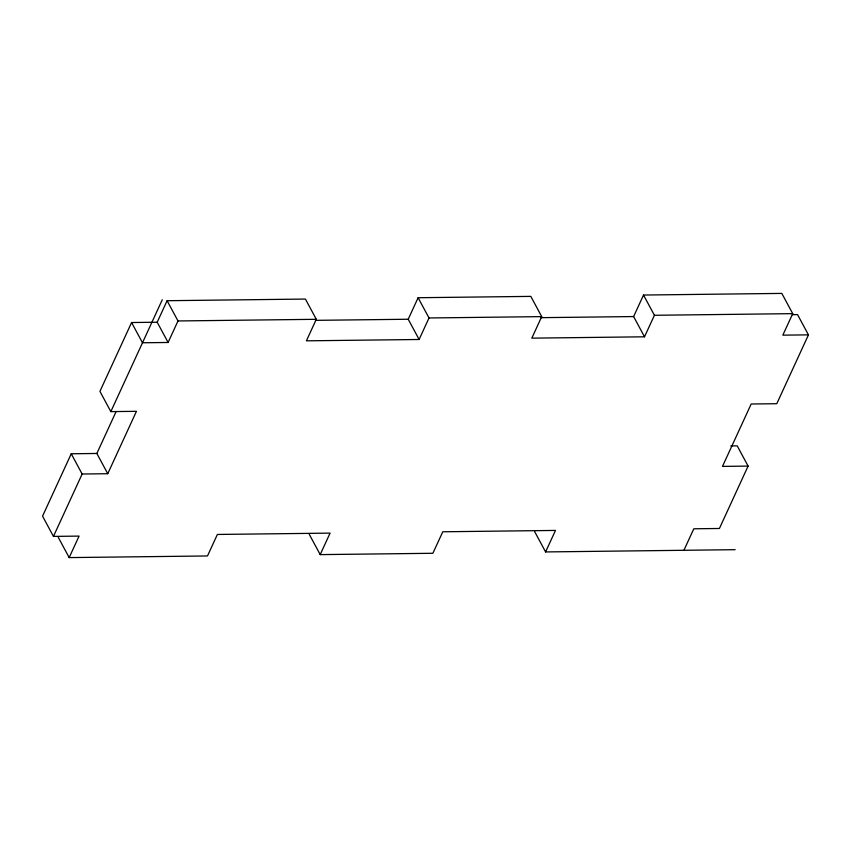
<?xml version="1.0" encoding="UTF-8"?>
<svg xmlns="http://www.w3.org/2000/svg" width="851" height="851" viewBox="0 0 851 851"><rect width="100%" height="100%" fill="white"/><g stroke="black" fill="none" stroke-linecap="round" stroke-linejoin="round"><path stroke-width="1.28" d="M71.239 453.774L82.143 474.018L107.758 473.709L96.854 453.466L71.239 453.774L42.55 516.163L53.453 536.407L79.069 536.098L69.176 557.596L207.495 555.958L217.377 534.46L330.082 533.12L320.199 554.618L432.893 553.278L442.786 531.779L555.48 530.428L545.597 551.937L735.136 549.682M131.586 322.529L142.489 342.772L168.104 342.474L157.201 322.231L131.586 322.529L99.929 391.375L110.832 411.618L136.447 411.32L107.758 473.709M53.453 536.407L82.143 474.018M110.832 411.618L162.275 299.743M96.854 453.466L116.162 411.469M157.201 322.231L167.094 300.711L305.413 299.063L316.306 319.306L306.413 340.825L419.118 339.485L429.01 317.966L418.107 297.722L530.811 296.382L541.715 316.625L531.822 338.145L644.515 336.805L654.419 315.285L643.516 295.042L781.824 293.404L792.728 313.647L782.835 335.156L808.45 334.858L776.793 403.704L751.178 404.002L722.488 466.401L748.103 466.093L719.414 528.482L693.799 528.79L683.917 550.289M168.104 342.474L177.997 320.955L167.094 300.711M419.118 339.485L408.214 319.242L418.107 297.722M644.515 336.805L633.623 316.561L643.516 295.042M177.997 320.955L316.306 319.306M429.01 317.966L541.715 316.625M654.419 315.285L792.728 313.647M315.402 320.348L408.214 319.242M540.81 317.668L633.623 316.561M792.43 314.668L797.547 314.615L808.45 334.858M730.796 445.924L737.2 445.85L748.103 466.093M534.694 531.694L545.597 551.937M309.296 534.375L320.199 554.618M58.283 537.353L69.176 557.596"/></g></svg>
